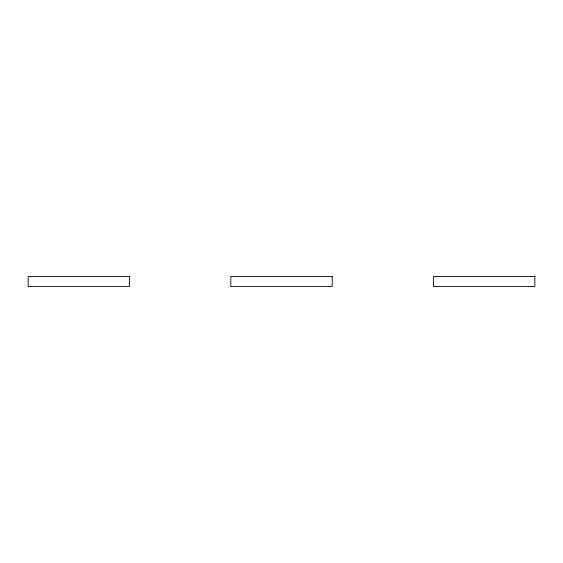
<?xml version="1.0" encoding="UTF-8"?>
<svg xmlns="http://www.w3.org/2000/svg" width="563" height="563" viewBox="0 0 563 563"><rect width="100%" height="100%" fill="white"/><g stroke="black" fill="none" stroke-linecap="round" stroke-linejoin="round"><path stroke-width="0.84" d="M129.49 276.433L28.15 276.433L28.15 286.567L129.49 286.567L129.49 276.433M332.17 276.433L230.83 276.433L230.83 286.567L332.17 286.567L332.17 276.433M534.85 276.433L433.51 276.433L433.51 286.567L534.85 286.567L534.85 276.433"/></g></svg>
